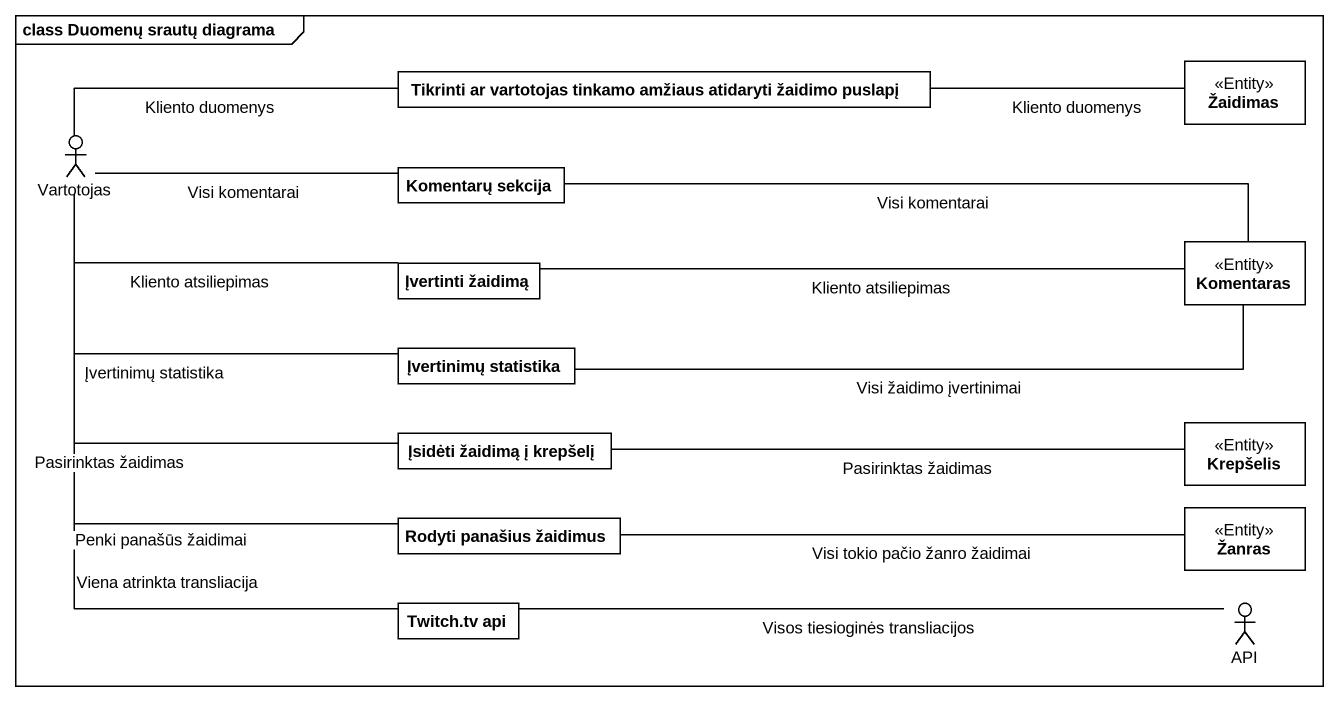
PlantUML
@startuml
mainframe class Duomenų srautų diagrama
allowmixing
hide circle
hide empty members
class "Tikrinti ar vartotojas tinkamo amžiaus atidaryti žaidimo puslapį" as Tikrinti_ar_vartotojas
class Žaidimas <<Entity>>
actor Vartotojas
class "Komentarų sekcija" as Komentarų_sekcija
class Komentaras <<Entity>>
class "Įvertinti žaidimą" as Įvertinti_žaidimą
class "Įvertinimų statistika" as Įvertinimų_statistika
class "Įsidėti žaidimą į krepšelį" as Įsidėti_žaidimą_į_krepšelį
class Krepšelis <<Entity>>
class "Rodyti panašius žaidimus" as Rodyti_panašius_žaidimus
class Žanras <<Entity>>
class "Twitch.tv api" as Twitch_tv_api
actor API
Tikrinti_ar_vartotojas -right- Žaidimas : Kliento duomenys
Vartotojas -right- Tikrinti_ar_vartotojas : Kliento duomenys
Vartotojas -right- Įvertinti_žaidimą : Kliento atsiliepimas
Vartotojas -- Įsidėti_žaidimą_į_krepšelį : Pasirinktas žaidimas
Komentarų_sekcija -left- Vartotojas : Visi komentarai
Komentaras -left- Komentarų_sekcija : Visi komentarai
Komentaras -left- Įvertinimų_statistika : Visi žaidimo įvertinimai
Įvertinti_žaidimą -right- Komentaras : Kliento atsiliepimas
Įvertinimų_statistika -left- Vartotojas : Įvertinimų statistika
Įsidėti_žaidimą_į_krepšelį -right- Krepšelis : Pasirinktas žaidimas
Rodyti_panašius_žaidimus -up- Vartotojas : Penki panašūs žaidimai
Žanras -left- Rodyti_panašius_žaidimus : Visi tokio pačio žanro žaidimai
Twitch_tv_api -up- Vartotojas : Viena atrinkta transliacija
API -left- Twitch_tv_api : Visos tiesioginės transliacijos
@enduml
